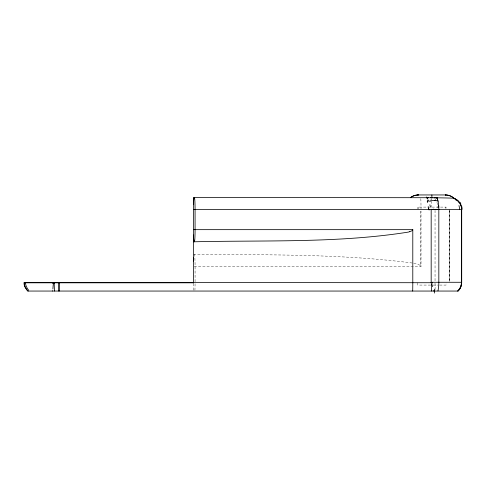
<?xml version="1.0" encoding="UTF-8"?>
<svg xmlns="http://www.w3.org/2000/svg" width="486" height="486" viewBox="0 0 486 486"><rect width="100%" height="100%" fill="white"/><g stroke="black" fill="none" stroke-linecap="round" stroke-linejoin="round"><path stroke-width="0.36" stroke-dasharray="2.43 1.82" d="M435.043 210.395L435.043 281.522M449.386 209.375L449.386 281.528L449.41 210.395M193.422 254.281C266.31 255.089 339.671 253.595 412.079 262.999M194.181 266.431L421.016 266.431L421.016 211.058M430.608 285.075L417.705 285.075L417.705 282.536M433.154 285.075L438.39 285.075M439.636 285.075L446.057 285.075L446.057 282.98M413.738 263.327L416.581 264.001A29.245 29.245 0 0 1 417.626 264.305L418.039 264.439M420.724 265.806L420.925 266.091A0.759 0.759 0 0 1 421.016 266.431M449.55 210.389L449.55 281.036M446.057 208.239L446.057 207.097L417.705 207.097L417.705 208.81M445.322 207.097L445.322 208.379M420.676 211.149L420.676 266.431M418.44 207.097L418.44 208.95M195.074 281.801L195.074 266.431A12.15 0.674 -90 0 0 194.4 254.281M418.021 264.536A8.141 8.141 0 0 1 420.785 265.721M431.884 198.622A5.96 1.446 10.2 0 1 431.44 198.488M431.276 198.853A12.15 0.674 90 0 1 431.319 199.321M431.44 201.046A12.15 0.674 90 0 1 431.629 207.291M430.882 199.224A3.359 1.823 -2.2 0 1 431.586 199.503M195.068 283.696A12.15 0.674 -90 0 1 194.922 290.191M420.821 198.653A12.156 0.34 -90 0 1 421.016 209.053M434.763 198.786A11.98 7.114 -76 0 1 437.552 207.686M193.556 290.197A12.15 1.087 -90 0 1 193.319 283.775M435 283.119A12.071 2.655 84.9 0 1 434.982 290.142"/><path stroke-width="0.73" d="M193.422 229.659L412.79 229.659L412.79 282.536A12.156 0.34 90 0 1 412.693 291.053M461.572 282.336L461.56 209.375L434.132 209.351M427.552 197.711L193.422 197.486L193.422 282.627L24.3 282.627A12.15 12.15 0 0 0 27.787 291.053L458.195 291.053A12.15 12.15 0 0 0 461.7 282.536L461.7 209.636A12.15 12.15 0 0 0 454.027 198.343L453.529 198.233M461.56 209.472L461.572 282.281L431.173 282.281L431.173 209.338L433.384 209.351M52.367 291.053L52.367 290.75M461.572 282.409L461.633 282.536A12.138 11.998 -31.5 0 1 457.927 291.029M412.499 230.279L412.699 230A0.759 0.759 0 0 0 412.79 229.659M453.645 198.337L454.459 198.331M409.813 231.652L409.4 231.786A29.239 29.239 0 0 1 408.362 232.089C337.454 243.328 264.973 240.06 193.422 241.809M454.386 198.331L454.507 198.537M417.778 194.947L445.984 194.947M193.422 209.636L438.311 209.369M193.422 282.536L431.289 282.724M24.3 282.809L193.325 282.809M428.512 197.723L430.803 197.747M427.322 197.711L428.561 197.723M432.801 197.772L434.332 197.79M430.511 197.741L433.105 197.772M438.311 209.314L438.828 209.326L438.828 282.281A12.15 3.007 -90 0 1 437.953 290.871M435.863 200.712L437.953 200.785L438.05 201.204M430.584 200.226L434.259 200.584M459.659 202.899L457.217 200.214L453.888 198.209M454.629 198.598L455.394 198.981M456.627 199.758L457.083 200.098A13.973 13.049 -60.8 0 1 457.356 200.335L457.836 200.748M427.194 198.391L427.911 199.199M457.897 200.803L458.231 201.137M28.176 291.035L27.811 290.671M458.675 201.611L458.936 201.921M458.984 201.982L459.501 202.668M436.884 198.009L437.011 198.215A12.15 3.007 -90 0 1 437.321 198.841L437.679 199.813L437.321 198.841M460.4 204.193L461.129 206.113M428.427 200.153L428.603 200.566M431.222 282.536L431.246 282.597A0.772 0.772 0 0 1 431.167 282.281M430.475 207.072L429.879 204.813M432.607 286.661L431.665 283.587A12.156 0.674 -90 0 1 431.447 291.053M433.287 290.604L433.342 291.053M438.645 205.201L438.785 207.315M431.878 194.953L431.878 197.759M59.413 282.627L59.413 291.053M429.108 210.019A11.816 6.306 70.2 0 1 428.209 206.599M428.494 208.215A12.648 0.431 76.2 0 1 428.707 209.065M427.23 201.125A12.217 4.228 -89.7 0 1 427.637 202.553M427.449 200.347A12.114 4.799 -85.3 0 1 427.808 201.392M426.295 196.964A7.819 4.325 -43.7 0 1 427.097 198.452M434.448 197.772A22.301 0.328 0.7 0 1 436.999 197.808M434.52 197.766A22.435 0.322 0.7 0 1 437.151 197.802M437.084 197.802A22.277 0.328 0.6 0 1 453.766 198.227M438.828 209.375A12.15 3.007 -90 0 0 438.785 207.267L438.651 205.238A12.15 3.007 90 0 0 437.011 198.215M428.585 201.107A27.362 16.105 6.2 0 1 430.62 201.18M435.845 200.627A14.222 5.188 5.5 0 1 434.271 200.499M433.791 209.199A7.867 0.674 0.8 0 1 433.178 209.199M460.37 203.051A6.628 2.849 42.1 0 1 460.661 203.585M460.005 203.251A5.887 2.594 75 0 1 460.376 203.907M458.948 205.578A11.597 8.663 88.5 0 1 459.61 209.472M193.422 234.993A12.15 1.087 90 0 0 194.394 241.809A12.15 0.674 -90 0 0 195.074 229.659L195.074 209.636A12.15 0.674 -90 0 0 194.4 197.486A12.15 1.087 90 0 0 193.422 204.302M412.559 230.37A8.141 8.141 0 0 1 409.795 231.555M461.572 205.943A11.707 11.135 -55.3 0 1 462.143 209.345M461.463 282.536A12.144 11.755 -46.8 0 1 457.678 290.98M460.26 203.203A3.159 1.13 77.1 0 1 460.783 203.95M460.704 203.944A3.852 0.996 49.4 0 1 460.892 204.485M193.422 261.097A12.15 1.087 -90 0 1 193.671 257.434M432.273 283.162A8.481 5.887 70.8 0 1 431.975 282.445M434.539 289.121A12.041 3.311 71.1 0 1 434.46 293.082M460.254 204.114A7.15 3.609 77.1 0 1 460.333 204.284M54.232 283.198A12.15 1.087 -90 0 1 54.225 282.627A12.15 1.087 90 0 0 54.541 291.053M193.313 283.198A12.15 1.087 -90 0 1 193.313 282.627M58.642 291.053A12.15 1.087 -90 0 1 58.332 282.627M52.342 283.423A12.138 2.387 -80.8 0 1 52.445 282.682M24.871 287.013A11.913 11.451 38.9 0 1 24.014 282.615M28.51 290.002A12.01 10.321 61.3 0 1 25.387 282.645M52.907 288.994A12.138 1.373 -82.7 0 1 53.496 282.597M455.194 199.515A13.219 10.886 67.6 0 1 456.239 200.232M460.169 202.638A8.675 4.854 36 0 1 460.473 203.16M27.89 290.853A12.144 11.907 30 0 1 25.284 286.947M418.027 194.953L417.996 194.953A12.745 12.745 0 0 0 410.731 197.468A12.764 12.764 0 0 1 418.44 194.959L418.051 194.947M445.346 194.947L445.322 194.947A12.751 12.751 0 0 1 453.875 198.154A12.733 12.733 0 0 0 445.765 194.965L445.401 194.947"/></g></svg>
